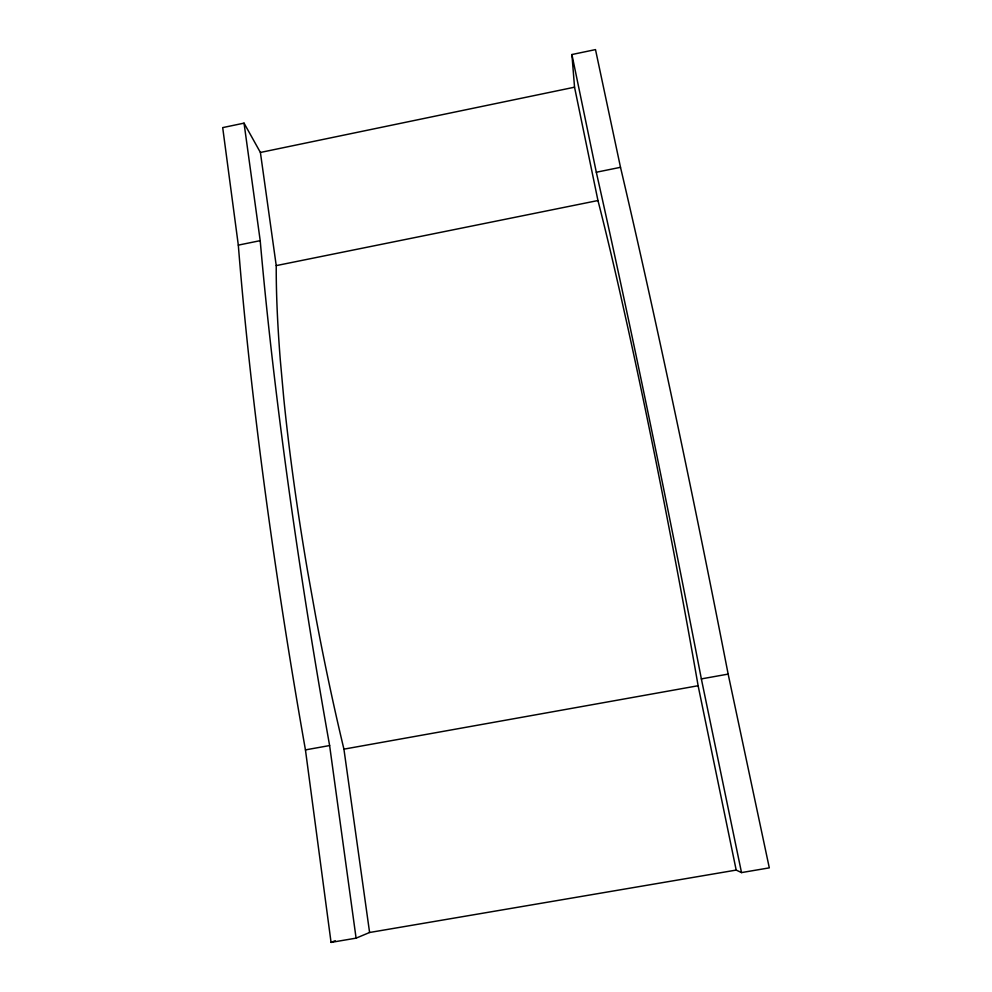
<?xml version="1.0" encoding="UTF-8"?>
<svg xmlns="http://www.w3.org/2000/svg" width="992" height="992" viewBox="0 0 992 992"><rect width="100%" height="100%" fill="white"/><g stroke="black" fill="none" stroke-linecap="round" stroke-linejoin="round"><path stroke-width="1.49" d="M369.594 932.492L343.926 749.146A426.82 62.434 79.7 0 1 315.754 616.689L307.582 571.07A426.82 62.434 79.7 0 1 283.762 398.263L280.327 360.319A426.82 62.434 79.7 0 1 276.235 265.608L260.4 152.458L244.044 123.144L222.692 127.608L238.316 245.123A818.164 103.416 80.2 0 0 305.449 749.89L331.055 942.4L356.091 938.147L369.594 932.492L736.188 870.083L741.508 872.588L769.308 867.864L728.153 674.101A828.952 40.461 78.9 0 0 620.508 167.313L595.498 49.6L571.913 54.535L574.542 87.197L597.953 200.533A432.314 20.572 79.1 0 1 620.136 293.111L628.531 330.696A432.314 20.572 79.1 0 1 664.454 504.097L673.407 550.374A432.314 20.572 79.1 0 1 698.12 685.732L736.188 870.083M331.055 942.4L335.246 940.726M260.4 152.458L574.542 87.197M238.316 245.123L260.202 240.659L244.044 123.144M571.913 54.535L596.316 172.236L620.508 167.313M276.235 265.608L597.953 200.533M305.449 749.89L329.617 745.55A818.784 95.244 80.1 0 1 260.202 240.659M596.316 172.236A828.258 31.285 79 0 1 701.356 678.9L728.153 674.101M343.926 749.146L698.12 685.732M701.356 678.9L741.508 872.588M329.617 745.55L356.091 938.147"/></g></svg>
